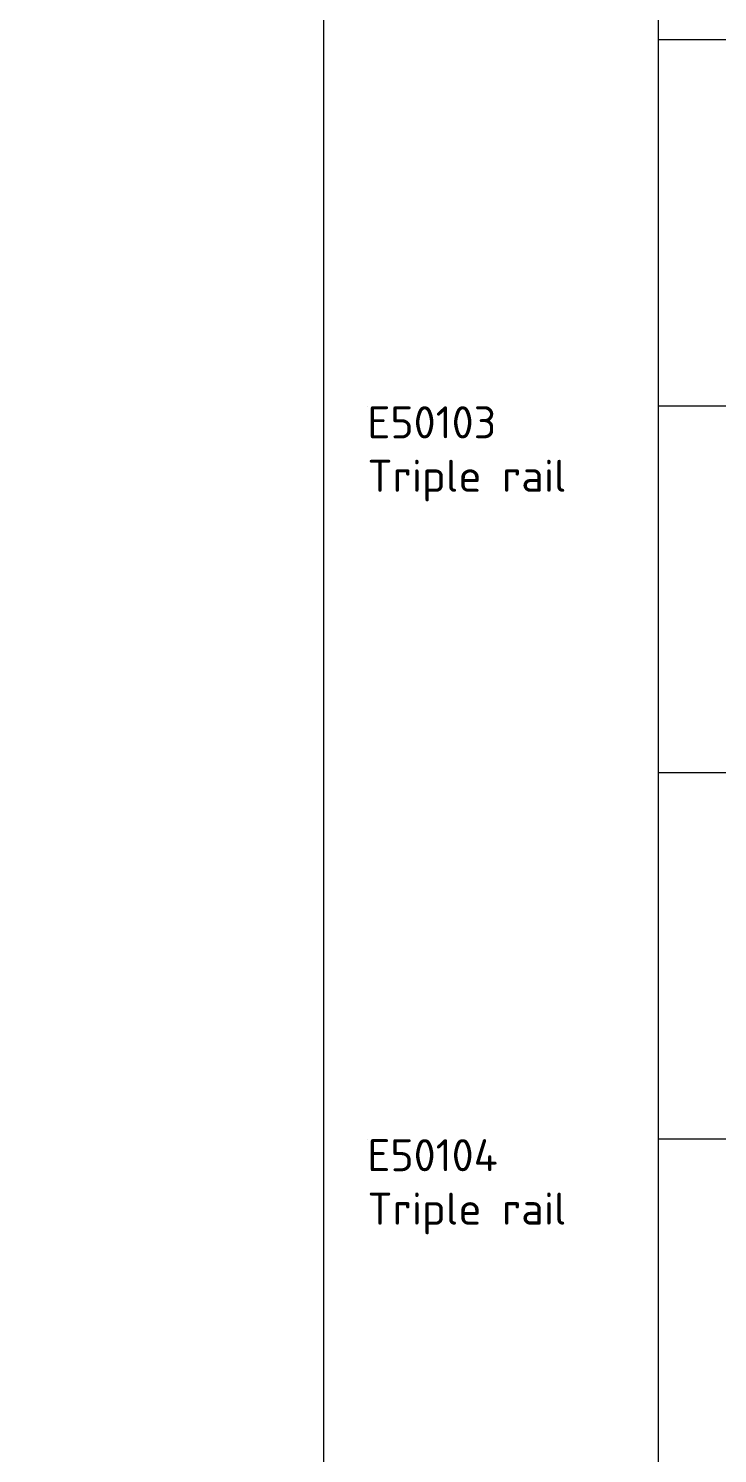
# Model space of a CAD drawing. Extents: x -4122 to 3414, y -5760 to 3840.
# Drawn here: x 490.6 to 641, y 3211.4 to 3522.5 of the extents above; entities that cross this region are included whole.
import ezdxf

# ---------------------------------------------------------------- set-up
doc = ezdxf.new("R2010")
doc.units = 0
doc.layers.get('DEFPOINTS').update_dxf_attribs({"linetype": 'CONTINUOUS'})
for name, color, linetype in [('DIM', 94, 'CONTINUOUS'), ('TEXT', 7, 'CONTINUOUS'), ('UNMOVABLE', 4, 'CONTINUOUS')]:
    doc.layers.add(name, color=color, linetype=linetype)
doc.styles.add('ETEM_NAN', font='isocpeur.ttf')
doc.styles.get("Standard").update_dxf_attribs({"font": 'tahoma.ttf'})

# ---------------------------------------------------------------- blocks, each defined once
blk = doc.blocks.new('E_75_TEST_PAGE')
at = {"layer": 'DEFPOINTS'}
for p, q in [((73.06, -320), (73.06, -160)), ((73.06, -480), (73.06, -320)), ((9.49, -400), (9.49, -400)), ((278.81, -400), (73.06, -400)), ((73.06, -640), (73.06, -480)), ((9.49, -560), (9.49, -560)), ((278.81, -560), (73.06, -560))]:
    blk.add_line(p, q, dxfattribs=at)
at = {"layer": 'DEFPOINTS', "color": 3}
for p, q in [((386.8, -320), (73.06, -320)), ((386.8, -480), (73.06, -480))]:
    blk.add_line(p, q, dxfattribs=at)
blk.add_lwpolyline([(386.8, -960), (0, -960), (0, 0), (386.8, 0)], dxfattribs=at)

msp = doc.modelspace()

# ---------------------------------------------------------------- block references
at = {"layer": 'UNMOVABLE'}
msp.add_blockref('E_75_TEST_PAGE', (555.08, 3840), dxfattribs=at)

# ---------------------------------------------------------------- texts
at = {"layer": 'DIM', "char_height": 2.8222, "width": 14.1133, "attachment_point": 7}
for insert in [(490.56, 3514.21), (490.56, 3503.44), (490.56, 3492.67), (490.56, 3481.9), (490.56, 3471.13), (490.56, 3460.36)]:
    msp.add_mtext('{\\fCalibri|b0|i0|c0;', dxfattribs=dict(at, insert=insert))
at = {"layer": 'TEXT', "char_height": 7, "width": 47.9665, "attachment_point": 1, "style": 'ETEM_NAN'}
for s, insert in [('E50103\\PTriple rail', (564.57, 3440)), ('E50104\\PTriple rail', (564.57, 3280))]:
    msp.add_mtext(s, dxfattribs=dict(at, insert=insert))

doc.saveas('drawing.dxf')
